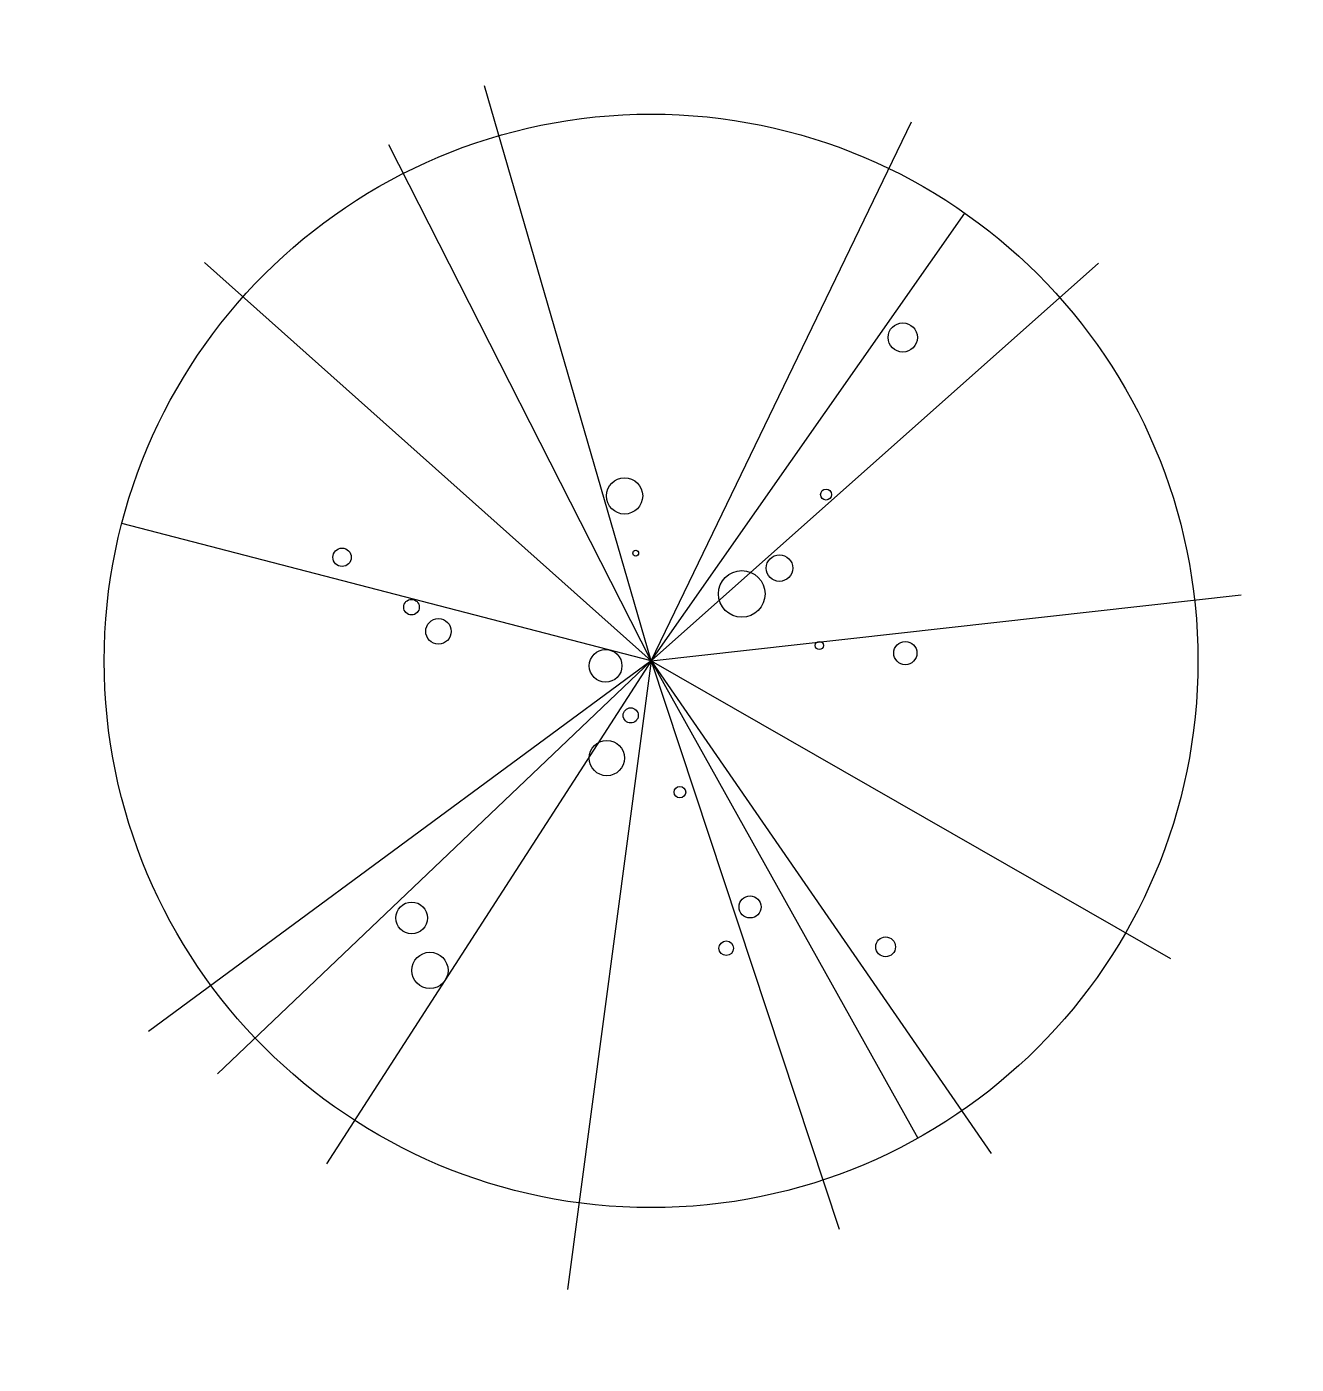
# Model space of a CAD drawing. Extents: x -0.72 to 0.74, y -0.81 to 0.73.
import ezdxf

# ---------------------------------------------------------------- set-up
doc = ezdxf.new("R2010")
doc.units = 0
doc.header["$MEASUREMENT"] = 0
doc.layers.get('0').update_dxf_attribs({"linetype": 'CONTINUOUS'})

# ---------------------------------------------------------------- blocks, each defined once
blk = doc.blocks.new('TREE')
for q in [(-0.1367, 0.5561), (0.2197, 0.5341), (-0.4363, 0.3784), (0.4288, 0.3869), (0.4234, 0.3146), (0.5202, 0.2508), (-0.4675, 0.2443), (-0.5481, 0.1819), (-0.5292, -0.2313), (-0.4609, -0.3153), (-0.3255, -0.4771), (-0.0655, -0.5235), (0.6118, -0.0014), (0.4174, -0.4346), (0.5217, -0.2476), (0.4491, -0.3631)]:
    blk.add_line((0, 0), q)
for centre, radius in [((0, 0), 0.5275), ((0.2443, 0.26), 0.00954), ((-0.0392, 0.2422), 0.0112), ((-0.3408, 0.2003), 0.0141), ((-0.0357, 0.159), 0.00396), ((-0.181, 0.1466), 0.00532), ((0.223, 0.1254), 0.0106), ((-0.1048, 0.1112), 0.0128), ((0.2655, 0.1077), 0.00708), ((-0.0754, 0.0784), 0.0225), ((0.122, 0.0439), 0.0056), ((0.0547, -0.0127), 0.00731), ((-0.1011, -0.0282), 0.00279), ((0.0985, -0.0302), 0.017), ((-0.1545, -0.046), 0.0175), ((0.0104, -0.0429), 0.0158), ((0.3237, -0.1729), 0.0175), ((0.2758, -0.1969), 0.0153), ((-0.0017, -0.2071), 0.0123), ((-0.0215, -0.2359), 0.00752), ((-0.0605, -0.3085), 0.00886)]:
    blk.add_circle(centre, radius)

msp = doc.modelspace()

# ---------------------------------------------------------------- block references
at = {"xscale": 1.194939608235169, "yscale": 1.194939608235169, "zscale": 1.194939608235169, "rotation": 262.5642349419326}
msp.add_blockref('TREE', (0, 0), dxfattribs=at)

doc.saveas('drawing.dxf')
